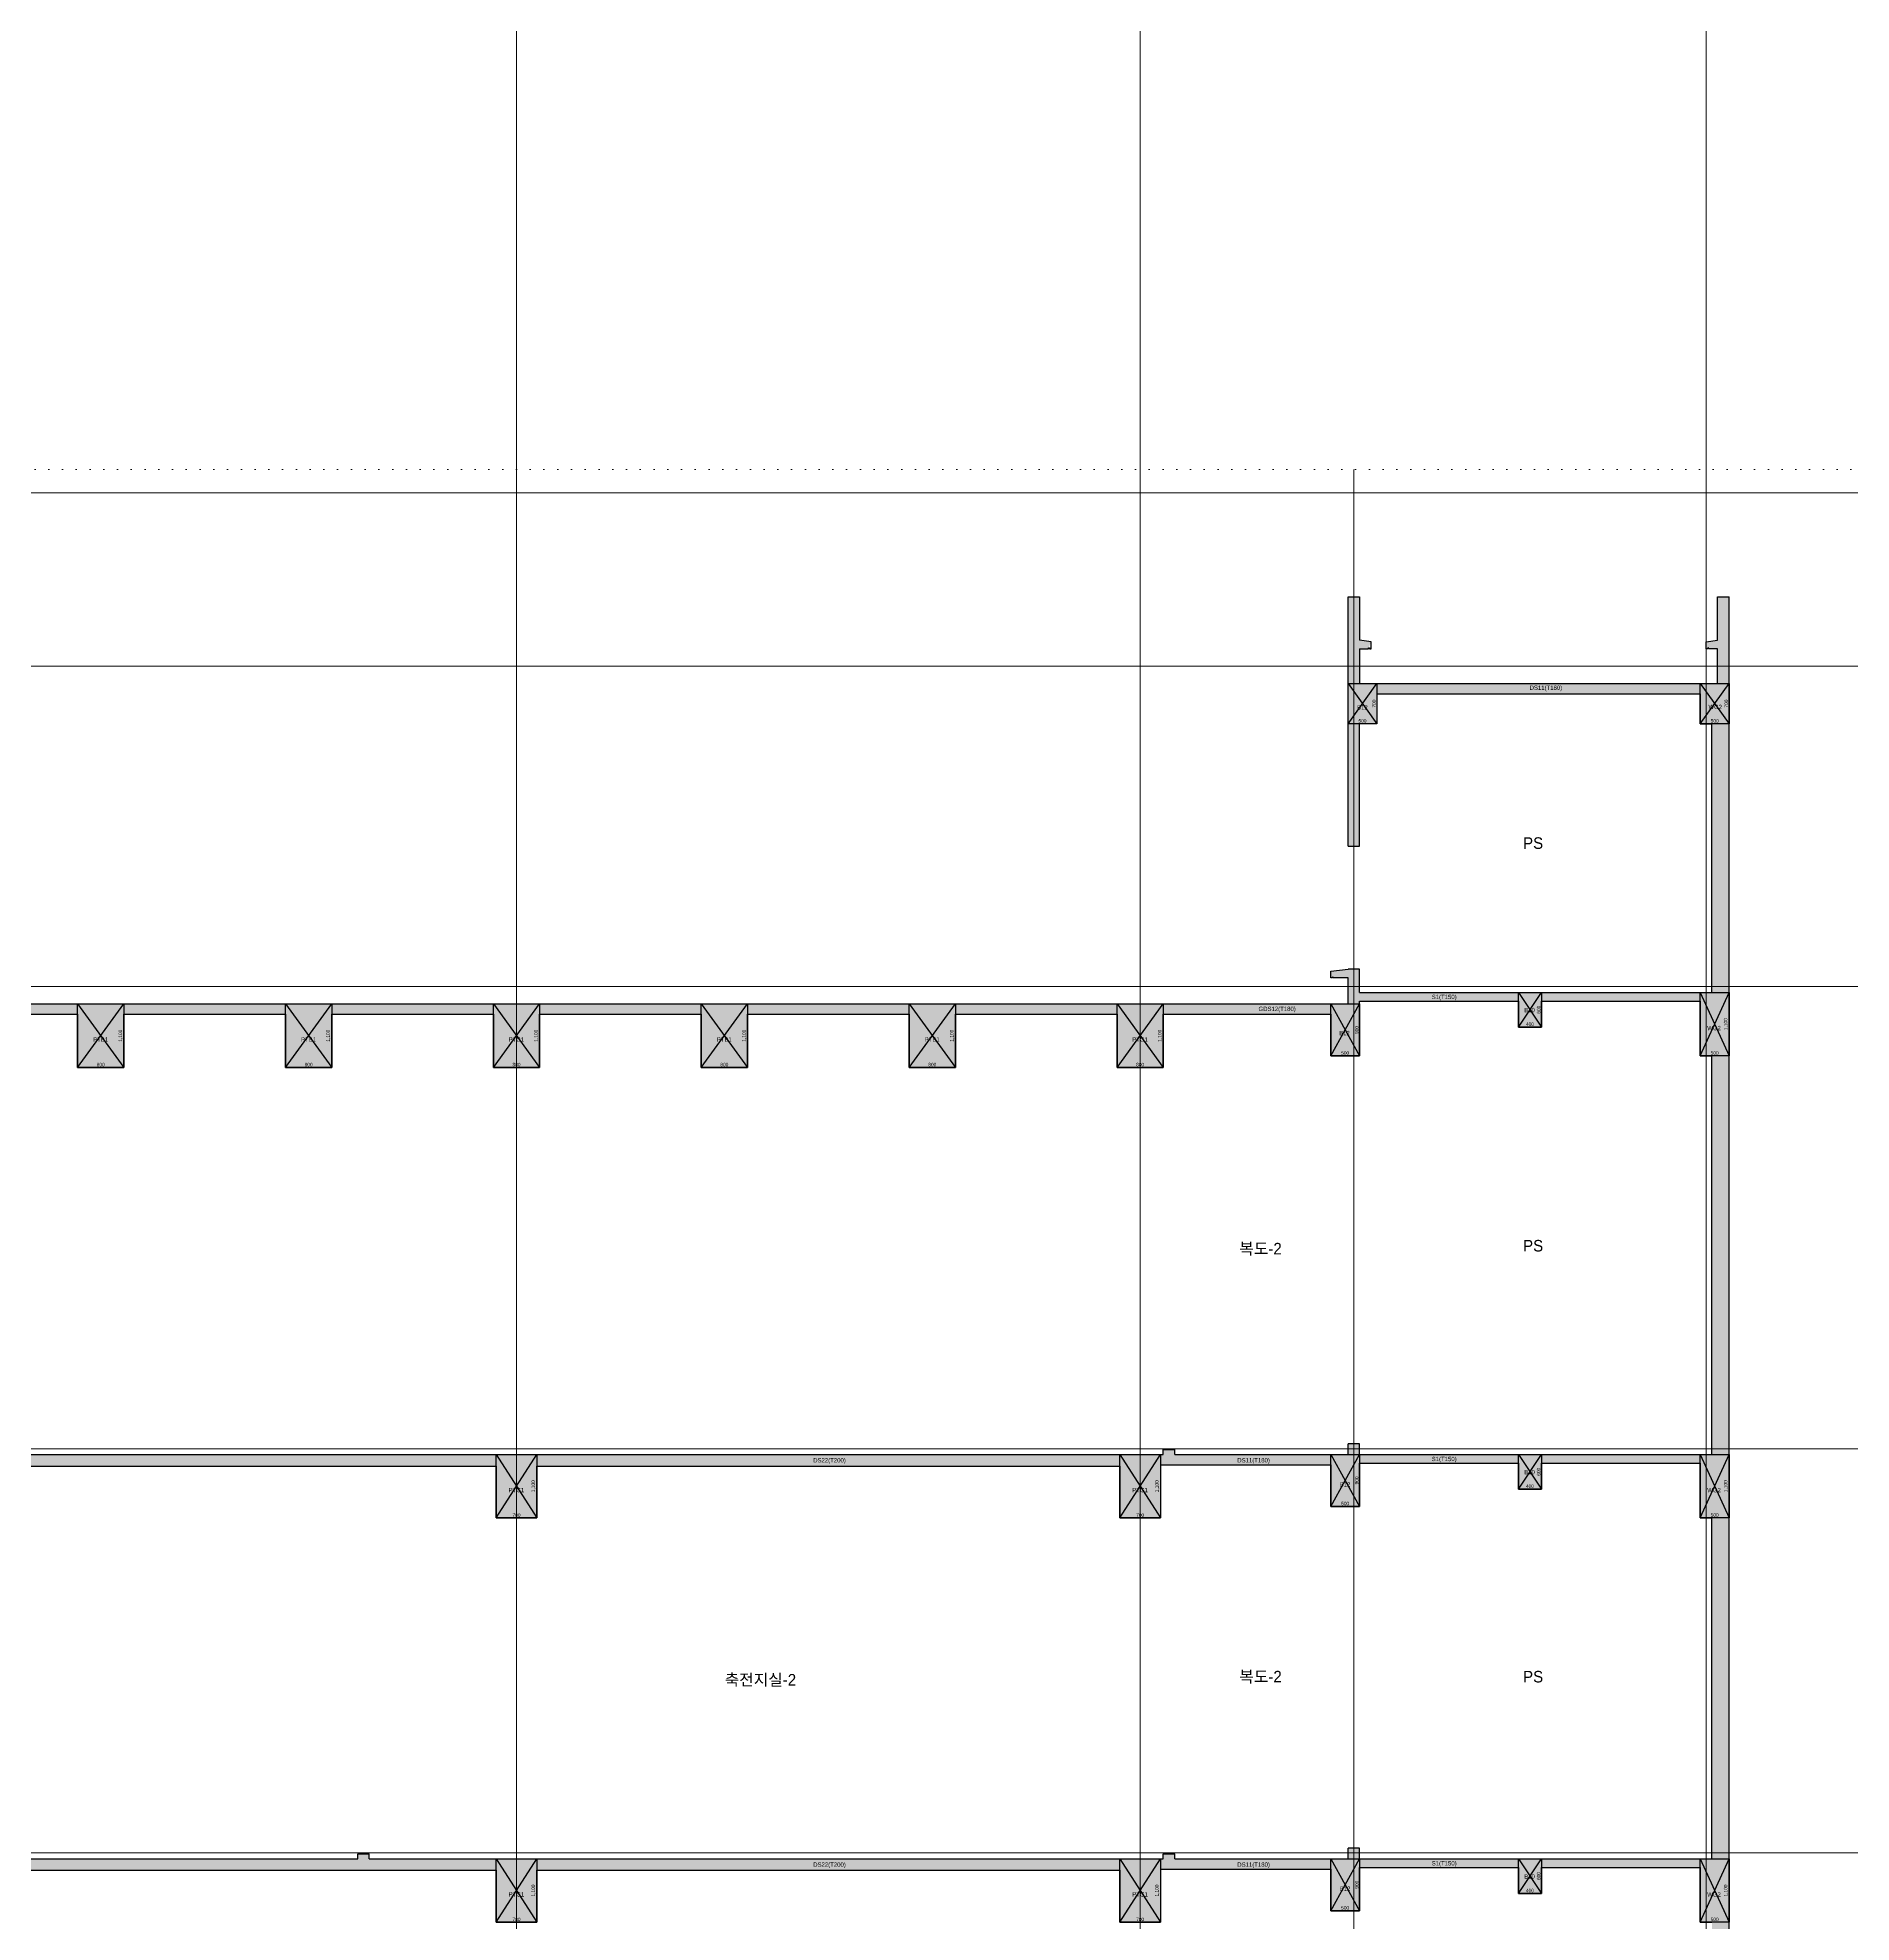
# Model space of a CAD drawing. Header units: millimetres. Extents: x 0 to 841000, y -242618 to -87908.
# Drawn here: x 761669 to 793076, y -177429 to -144801 of the extents above; entities that cross this region are included whole.
import ezdxf
from ezdxf.enums import TextEntityAlignment as Align

# ---------------------------------------------------------------- set-up
doc = ezdxf.new("R2010")
doc.units = ezdxf.units.MM
doc.header["$LTSCALE"] = 250
doc.linetypes.add('DOT', pattern=[6.35, 0, -6.35])
doc.layers.get('Defpoints').update_dxf_attribs({"color": 151})
doc.layers.add('A-CON', color=2, linetype='Continuous')
doc.layers.add('구조SOLID', color=253, linetype='Continuous')
doc.layers.add('AS-HIDLINE', color=205, linetype='Continuous', plot=False)
doc.layers.add('NO-TEXT', color=150, linetype='Continuous', plot=False)
doc.layers.add('CEN', color=1, linetype='Continuous', lineweight=9)
doc.styles.add('Gdim', font='Dotum.ttf')
doc.dimstyles.new('G-Xdim', dxfattribs={"dimscale": 30, "dimtxt": 2, "dimasz": 1, "dimexe": 1.2, "dimexo": 1.2, "dimgap": 0, "dimtad": 1, "dimdec": 1, "dimdsep": 46, "dimlunit": 6, "dimtxsty": 'Gdim', "dimcen": 1, "dimse1": 1, "dimse2": 1, "dimsd1": 1, "dimsd2": 1, "dimclrd": 1, "dimclre": 1, "dimclrt": 256, "dimadec": 0, "dimazin": 0, "dimtfac": 1, "dimtdec": 1, "dimtix": 1, "dimtmove": 2, "dimatfit": 1, "dimfxl": 2, "dimtolj": 1, "dimlwd": -1, "dimlwe": -1, "dimarcsym": 0})

# ---------------------------------------------------------------- blocks, each defined once
blk = doc.blocks.new('*D455')
at = {"layer": 'Defpoints', "color": 0, "linetype": 'Continuous', "transparency": 16777216}
for p in [(-450, -1100), (350, -1080), (350, -1100)]:
    blk.add_point(p, dxfattribs=at)
at = {"layer": 'AS-HIDLINE', "linetype": 'Continuous', "transparency": 16777216, "insert": (-50, -1050), "char_height": 60, "attachment_point": 5, "style": 'Gdim'}
blk.add_mtext('\\A1;800', dxfattribs=at)
blk = doc.blocks.new('*D456')
at = {"layer": 'Defpoints', "color": 0, "linetype": 'Continuous', "transparency": 16777216}
for p in [(350, 0), (330, 0), (350, -1100)]:
    blk.add_point(p, dxfattribs=at)
at = {"layer": 'AS-HIDLINE', "linetype": 'Continuous', "transparency": 16777216, "insert": (294, -550), "char_height": 60, "attachment_point": 5, "rotation": 90, "style": 'Gdim'}
blk.add_mtext('\\A1;1,100', dxfattribs=at)
blk = doc.blocks.new('*D437')
at = {"layer": 'Defpoints', "color": 0, "linetype": 'Continuous', "transparency": 16777216}
for p in [(-450, -1100), (350, -1080), (350, -1100)]:
    blk.add_point(p, dxfattribs=at)
at = {"layer": 'AS-HIDLINE', "linetype": 'Continuous', "transparency": 16777216, "insert": (-50, -1050), "char_height": 60, "attachment_point": 5, "style": 'Gdim'}
blk.add_mtext('\\A1;800', dxfattribs=at)
blk = doc.blocks.new('*D438')
at = {"layer": 'Defpoints', "color": 0, "linetype": 'Continuous', "transparency": 16777216}
for p in [(350, 0), (330, 0), (350, -1100)]:
    blk.add_point(p, dxfattribs=at)
at = {"layer": 'AS-HIDLINE', "linetype": 'Continuous', "transparency": 16777216, "insert": (294, -550), "char_height": 60, "attachment_point": 5, "rotation": 90, "style": 'Gdim'}
blk.add_mtext('\\A1;1,100', dxfattribs=at)
blk = doc.blocks.new('*D439')
at = {"layer": 'Defpoints', "color": 0, "linetype": 'Continuous', "transparency": 16777216}
for p in [(-450, -1100), (350, -1080), (350, -1100)]:
    blk.add_point(p, dxfattribs=at)
at = {"layer": 'AS-HIDLINE', "linetype": 'Continuous', "transparency": 16777216, "insert": (-50, -1050), "char_height": 60, "attachment_point": 5, "style": 'Gdim'}
blk.add_mtext('\\A1;800', dxfattribs=at)
blk = doc.blocks.new('*D440')
at = {"layer": 'Defpoints', "color": 0, "linetype": 'Continuous', "transparency": 16777216}
for p in [(350, 0), (330, 0), (350, -1100)]:
    blk.add_point(p, dxfattribs=at)
at = {"layer": 'AS-HIDLINE', "linetype": 'Continuous', "transparency": 16777216, "insert": (294, -550), "char_height": 60, "attachment_point": 5, "rotation": 90, "style": 'Gdim'}
blk.add_mtext('\\A1;1,100', dxfattribs=at)
blk = doc.blocks.new('*D441')
at = {"layer": 'Defpoints', "color": 0, "linetype": 'Continuous', "transparency": 16777216}
for p in [(-450, -1100), (350, -1080), (350, -1100)]:
    blk.add_point(p, dxfattribs=at)
at = {"layer": 'AS-HIDLINE', "linetype": 'Continuous', "transparency": 16777216, "insert": (-50, -1050), "char_height": 60, "attachment_point": 5, "style": 'Gdim'}
blk.add_mtext('\\A1;800', dxfattribs=at)
blk = doc.blocks.new('*D442')
at = {"layer": 'Defpoints', "color": 0, "linetype": 'Continuous', "transparency": 16777216}
for p in [(350, 0), (330, 0), (350, -1100)]:
    blk.add_point(p, dxfattribs=at)
at = {"layer": 'AS-HIDLINE', "linetype": 'Continuous', "transparency": 16777216, "insert": (294, -550), "char_height": 60, "attachment_point": 5, "rotation": 90, "style": 'Gdim'}
blk.add_mtext('\\A1;1,100', dxfattribs=at)
blk = doc.blocks.new('*D443')
at = {"layer": 'Defpoints', "color": 0, "linetype": 'Continuous', "transparency": 16777216}
for p in [(-450, -1100), (350, -1080), (350, -1100)]:
    blk.add_point(p, dxfattribs=at)
at = {"layer": 'AS-HIDLINE', "linetype": 'Continuous', "transparency": 16777216, "insert": (-50, -1050), "char_height": 60, "attachment_point": 5, "style": 'Gdim'}
blk.add_mtext('\\A1;800', dxfattribs=at)
blk = doc.blocks.new('*D444')
at = {"layer": 'Defpoints', "color": 0, "linetype": 'Continuous', "transparency": 16777216}
for p in [(350, 0), (330, 0), (350, -1100)]:
    blk.add_point(p, dxfattribs=at)
at = {"layer": 'AS-HIDLINE', "linetype": 'Continuous', "transparency": 16777216, "insert": (294, -550), "char_height": 60, "attachment_point": 5, "rotation": 90, "style": 'Gdim'}
blk.add_mtext('\\A1;1,100', dxfattribs=at)
blk = doc.blocks.new('*D433')
at = {"layer": 'Defpoints', "color": 0, "linetype": 'Continuous', "transparency": 16777216}
for p in [(-450, -1100), (350, -1080), (350, -1100)]:
    blk.add_point(p, dxfattribs=at)
at = {"layer": 'AS-HIDLINE', "linetype": 'Continuous', "transparency": 16777216, "insert": (-50, -1050), "char_height": 60, "attachment_point": 5, "style": 'Gdim'}
blk.add_mtext('\\A1;800', dxfattribs=at)
blk = doc.blocks.new('*D434')
at = {"layer": 'Defpoints', "color": 0, "linetype": 'Continuous', "transparency": 16777216}
for p in [(350, 0), (330, 0), (350, -1100)]:
    blk.add_point(p, dxfattribs=at)
at = {"layer": 'AS-HIDLINE', "linetype": 'Continuous', "transparency": 16777216, "insert": (294, -550), "char_height": 60, "attachment_point": 5, "rotation": 90, "style": 'Gdim'}
blk.add_mtext('\\A1;1,100', dxfattribs=at)
blk = doc.blocks.new('*D399')
at = {"layer": 'Defpoints', "color": 0, "linetype": 'Continuous', "transparency": 16777216}
for p in [(-200, -1100), (300, -1080), (300, -1100)]:
    blk.add_point(p, dxfattribs=at)
at = {"layer": 'AS-HIDLINE', "linetype": 'Continuous', "transparency": 16777216, "insert": (50, -1050), "char_height": 60, "attachment_point": 5, "style": 'Gdim'}
blk.add_mtext('\\A1;500', dxfattribs=at)
blk = doc.blocks.new('*D400')
at = {"layer": 'Defpoints', "color": 0, "linetype": 'Continuous', "transparency": 16777216}
for p in [(300, 0), (280, 0), (300, -1100)]:
    blk.add_point(p, dxfattribs=at)
at = {"layer": 'AS-HIDLINE', "linetype": 'Continuous', "transparency": 16777216, "insert": (244, -550), "char_height": 60, "attachment_point": 5, "rotation": 90, "style": 'Gdim'}
blk.add_mtext('\\A1;1,100', dxfattribs=at)
blk = doc.blocks.new('*D401')
at = {"layer": 'Defpoints', "color": 0, "linetype": 'Continuous', "transparency": 16777216}
for p in [(-200, -900), (300, -880), (300, -900)]:
    blk.add_point(p, dxfattribs=at)
at = {"layer": 'AS-HIDLINE', "linetype": 'Continuous', "transparency": 16777216, "insert": (50, -850), "char_height": 60, "attachment_point": 5, "style": 'Gdim'}
blk.add_mtext('\\A1;500', dxfattribs=at)
blk = doc.blocks.new('*D402')
at = {"layer": 'Defpoints', "color": 0, "linetype": 'Continuous', "transparency": 16777216}
for p in [(300, 0), (280, 0), (300, -900)]:
    blk.add_point(p, dxfattribs=at)
at = {"layer": 'AS-HIDLINE', "linetype": 'Continuous', "transparency": 16777216, "insert": (250, -450), "char_height": 60, "attachment_point": 5, "rotation": 90, "style": 'Gdim'}
blk.add_mtext('\\A1;900', dxfattribs=at)
blk = doc.blocks.new('*D419')
at = {"layer": 'Defpoints', "color": 0, "linetype": 'Continuous', "transparency": 16777216}
for p in [(-200, -700), (300, -680), (300, -700)]:
    blk.add_point(p, dxfattribs=at)
at = {"layer": 'AS-HIDLINE', "linetype": 'Continuous', "transparency": 16777216, "insert": (50, -650), "char_height": 60, "attachment_point": 5, "style": 'Gdim'}
blk.add_mtext('\\A1;500', dxfattribs=at)
blk = doc.blocks.new('*D420')
at = {"layer": 'Defpoints', "color": 0, "linetype": 'Continuous', "transparency": 16777216}
for p in [(300, 0), (280, 0), (300, -700)]:
    blk.add_point(p, dxfattribs=at)
at = {"layer": 'AS-HIDLINE', "linetype": 'Continuous', "transparency": 16777216, "insert": (250, -350), "char_height": 60, "attachment_point": 5, "rotation": 90, "style": 'Gdim'}
blk.add_mtext('\\A1;700', dxfattribs=at)
blk = doc.blocks.new('*D397')
at = {"layer": 'Defpoints', "color": 0, "linetype": 'Continuous', "transparency": 16777216}
for p in [(-400, -1100), (300, -1080), (300, -1100)]:
    blk.add_point(p, dxfattribs=at)
at = {"layer": 'AS-HIDLINE', "linetype": 'Continuous', "transparency": 16777216, "insert": (-50, -1050), "char_height": 60, "attachment_point": 5, "style": 'Gdim'}
blk.add_mtext('\\A1;700', dxfattribs=at)
blk = doc.blocks.new('*D398')
at = {"layer": 'Defpoints', "color": 0, "linetype": 'Continuous', "transparency": 16777216}
for p in [(300, 0), (280, 0), (300, -1100)]:
    blk.add_point(p, dxfattribs=at)
at = {"layer": 'AS-HIDLINE', "linetype": 'Continuous', "transparency": 16777216, "insert": (244, -550), "char_height": 60, "attachment_point": 5, "rotation": 90, "style": 'Gdim'}
blk.add_mtext('\\A1;1,100', dxfattribs=at)
blk = doc.blocks.new('*D385')
at = {"layer": 'Defpoints', "color": 0, "linetype": 'Continuous', "transparency": 16777216}
for p in [(-150, -600), (250, -580), (250, -600)]:
    blk.add_point(p, dxfattribs=at)
at = {"layer": 'AS-HIDLINE', "linetype": 'Continuous', "transparency": 16777216, "insert": (50, -550), "char_height": 60, "attachment_point": 5, "style": 'Gdim'}
blk.add_mtext('\\A1;400', dxfattribs=at)
blk = doc.blocks.new('*D386')
at = {"layer": 'Defpoints', "color": 0, "linetype": 'Continuous', "transparency": 16777216}
for p in [(250, 0), (230, 0), (250, -600)]:
    blk.add_point(p, dxfattribs=at)
at = {"layer": 'AS-HIDLINE', "linetype": 'Continuous', "transparency": 16777216, "insert": (200, -300), "char_height": 60, "attachment_point": 5, "rotation": 90, "style": 'Gdim'}
blk.add_mtext('\\A1;600', dxfattribs=at)
blk = doc.blocks.new('*U175')
at = {"layer": 'AS-HIDLINE', "linetype": 'Continuous'}
for p, q in [((-450, -1100), (350, 0)), ((-450, 0), (350, -1100))]:
    blk.add_line(p, q, dxfattribs=at)
blk.add_lwpolyline([(-450, -1100), (-450, 0), (350, 0), (350, -1100)], close=True, dxfattribs=at)
dim = blk.add_linear_dim(base=(330.13, 0), p1=(350, -1100), p2=(350, 0), angle=90, dimstyle='G-Xdim', override={"dimtxsty": 'Gdim'}, dxfattribs=at)
dim.commit()
dim.dimension.update_dxf_attribs({"geometry": '*D456', "text_midpoint": (294.31, -550)})
dim = blk.add_linear_dim(base=(350, -1080.06), p1=(-450, -1100), p2=(350, -1100), dimstyle='G-Xdim', override={"dimtxsty": 'Gdim'}, dxfattribs=at)
dim.commit()
dim.dimension.update_dxf_attribs({"geometry": '*D455', "text_midpoint": (-50, -1050.02)})
blk = doc.blocks.new('*U166')
at = {"layer": 'AS-HIDLINE', "linetype": 'Continuous'}
for p, q in [((-450, -1100), (350, 0)), ((-450, 0), (350, -1100))]:
    blk.add_line(p, q, dxfattribs=at)
blk.add_lwpolyline([(-450, -1100), (-450, 0), (350, 0), (350, -1100)], close=True, dxfattribs=at)
dim = blk.add_linear_dim(base=(330.13, 0), p1=(350, -1100), p2=(350, 0), angle=90, dimstyle='G-Xdim', override={"dimtxsty": 'Gdim'}, dxfattribs=at)
dim.commit()
dim.dimension.update_dxf_attribs({"geometry": '*D438', "text_midpoint": (294.31, -550)})
dim = blk.add_linear_dim(base=(350, -1080.06), p1=(-450, -1100), p2=(350, -1100), dimstyle='G-Xdim', override={"dimtxsty": 'Gdim'}, dxfattribs=at)
dim.commit()
dim.dimension.update_dxf_attribs({"geometry": '*D437', "text_midpoint": (-50, -1050.02)})
blk = doc.blocks.new('*U167')
at = {"layer": 'AS-HIDLINE', "linetype": 'Continuous'}
for p, q in [((-450, -1100), (350, 0)), ((-450, 0), (350, -1100))]:
    blk.add_line(p, q, dxfattribs=at)
blk.add_lwpolyline([(-450, -1100), (-450, 0), (350, 0), (350, -1100)], close=True, dxfattribs=at)
dim = blk.add_linear_dim(base=(330.13, 0), p1=(350, -1100), p2=(350, 0), angle=90, dimstyle='G-Xdim', override={"dimtxsty": 'Gdim'}, dxfattribs=at)
dim.commit()
dim.dimension.update_dxf_attribs({"geometry": '*D440', "text_midpoint": (294.31, -550)})
dim = blk.add_linear_dim(base=(350, -1080.06), p1=(-450, -1100), p2=(350, -1100), dimstyle='G-Xdim', override={"dimtxsty": 'Gdim'}, dxfattribs=at)
dim.commit()
dim.dimension.update_dxf_attribs({"geometry": '*D439', "text_midpoint": (-50, -1050.02)})
blk = doc.blocks.new('*U168')
at = {"layer": 'AS-HIDLINE', "linetype": 'Continuous'}
for p, q in [((-450, -1100), (350, 0)), ((-450, 0), (350, -1100))]:
    blk.add_line(p, q, dxfattribs=at)
blk.add_lwpolyline([(-450, -1100), (-450, 0), (350, 0), (350, -1100)], close=True, dxfattribs=at)
dim = blk.add_linear_dim(base=(330.13, 0), p1=(350, -1100), p2=(350, 0), angle=90, dimstyle='G-Xdim', override={"dimtxsty": 'Gdim'}, dxfattribs=at)
dim.commit()
dim.dimension.update_dxf_attribs({"geometry": '*D442', "text_midpoint": (294.31, -550)})
dim = blk.add_linear_dim(base=(350, -1080.06), p1=(-450, -1100), p2=(350, -1100), dimstyle='G-Xdim', override={"dimtxsty": 'Gdim'}, dxfattribs=at)
dim.commit()
dim.dimension.update_dxf_attribs({"geometry": '*D441', "text_midpoint": (-50, -1050.02)})
blk = doc.blocks.new('*U169')
at = {"layer": 'AS-HIDLINE', "linetype": 'Continuous'}
for p, q in [((-450, -1100), (350, 0)), ((-450, 0), (350, -1100))]:
    blk.add_line(p, q, dxfattribs=at)
blk.add_lwpolyline([(-450, -1100), (-450, 0), (350, 0), (350, -1100)], close=True, dxfattribs=at)
dim = blk.add_linear_dim(base=(330.13, 0), p1=(350, -1100), p2=(350, 0), angle=90, dimstyle='G-Xdim', override={"dimtxsty": 'Gdim'}, dxfattribs=at)
dim.commit()
dim.dimension.update_dxf_attribs({"geometry": '*D444', "text_midpoint": (294.31, -550)})
dim = blk.add_linear_dim(base=(350, -1080.06), p1=(-450, -1100), p2=(350, -1100), dimstyle='G-Xdim', override={"dimtxsty": 'Gdim'}, dxfattribs=at)
dim.commit()
dim.dimension.update_dxf_attribs({"geometry": '*D443', "text_midpoint": (-50, -1050.02)})
blk = doc.blocks.new('*U164')
at = {"layer": 'AS-HIDLINE', "linetype": 'Continuous'}
for p, q in [((-450, -1100), (350, 0)), ((-450, 0), (350, -1100))]:
    blk.add_line(p, q, dxfattribs=at)
blk.add_lwpolyline([(-450, -1100), (-450, 0), (350, 0), (350, -1100)], close=True, dxfattribs=at)
dim = blk.add_linear_dim(base=(330.13, 0), p1=(350, -1100), p2=(350, 0), angle=90, dimstyle='G-Xdim', override={"dimtxsty": 'Gdim'}, dxfattribs=at)
dim.commit()
dim.dimension.update_dxf_attribs({"geometry": '*D434', "text_midpoint": (294.31, -550)})
dim = blk.add_linear_dim(base=(350, -1080.06), p1=(-450, -1100), p2=(350, -1100), dimstyle='G-Xdim', override={"dimtxsty": 'Gdim'}, dxfattribs=at)
dim.commit()
dim.dimension.update_dxf_attribs({"geometry": '*D433', "text_midpoint": (-50, -1050.02)})
blk = doc.blocks.new('*U147')
at = {"layer": 'AS-HIDLINE', "linetype": 'Continuous'}
for p, q in [((-200, -1100), (300, 0)), ((-200, 0), (300, -1100))]:
    blk.add_line(p, q, dxfattribs=at)
blk.add_lwpolyline([(-200, -1100), (-200, 0), (300, 0), (300, -1100)], close=True, dxfattribs=at)
dim = blk.add_linear_dim(base=(280.13, 0), p1=(300, -1100), p2=(300, 0), angle=90, dimstyle='G-Xdim', override={"dimtxsty": 'Gdim'}, dxfattribs=at)
dim.commit()
dim.dimension.update_dxf_attribs({"geometry": '*D400', "text_midpoint": (244.31, -550)})
dim = blk.add_linear_dim(base=(300, -1080.06), p1=(-200, -1100), p2=(300, -1100), dimstyle='G-Xdim', override={"dimtxsty": 'Gdim'}, dxfattribs=at)
dim.commit()
dim.dimension.update_dxf_attribs({"geometry": '*D399', "text_midpoint": (50, -1050.02)})
blk = doc.blocks.new('*U148')
at = {"layer": 'AS-HIDLINE', "linetype": 'Continuous'}
for p, q in [((-200, -900), (300, 0)), ((-200, 0), (300, -900))]:
    blk.add_line(p, q, dxfattribs=at)
blk.add_lwpolyline([(-200, -900), (-200, 0), (300, 0), (300, -900)], close=True, dxfattribs=at)
dim = blk.add_linear_dim(base=(280.13, 0), p1=(300, -900), p2=(300, 0), angle=90, dimstyle='G-Xdim', override={"dimtxsty": 'Gdim'}, dxfattribs=at)
dim.commit()
dim.dimension.update_dxf_attribs({"geometry": '*D402', "text_midpoint": (250.09, -450)})
dim = blk.add_linear_dim(base=(300, -880.06), p1=(-200, -900), p2=(300, -900), dimstyle='G-Xdim', override={"dimtxsty": 'Gdim'}, dxfattribs=at)
dim.commit()
dim.dimension.update_dxf_attribs({"geometry": '*D401', "text_midpoint": (50, -850.02)})
blk = doc.blocks.new('*U157')
at = {"layer": 'AS-HIDLINE', "linetype": 'Continuous'}
for p, q in [((-200, -700), (300, 0)), ((-200, 0), (300, -700))]:
    blk.add_line(p, q, dxfattribs=at)
blk.add_lwpolyline([(-200, -700), (-200, 0), (300, 0), (300, -700)], close=True, dxfattribs=at)
dim = blk.add_linear_dim(base=(280.13, 0), p1=(300, -700), p2=(300, 0), angle=90, dimstyle='G-Xdim', override={"dimtxsty": 'Gdim'}, dxfattribs=at)
dim.commit()
dim.dimension.update_dxf_attribs({"geometry": '*D420', "text_midpoint": (250.09, -350)})
dim = blk.add_linear_dim(base=(300, -680.06), p1=(-200, -700), p2=(300, -700), dimstyle='G-Xdim', override={"dimtxsty": 'Gdim'}, dxfattribs=at)
dim.commit()
dim.dimension.update_dxf_attribs({"geometry": '*D419', "text_midpoint": (50, -650.02)})
blk = doc.blocks.new('*U146')
at = {"layer": 'AS-HIDLINE', "linetype": 'Continuous'}
for p, q in [((-400, -1100), (300, 0)), ((-400, 0), (300, -1100))]:
    blk.add_line(p, q, dxfattribs=at)
blk.add_lwpolyline([(-400, -1100), (-400, 0), (300, 0), (300, -1100)], close=True, dxfattribs=at)
dim = blk.add_linear_dim(base=(280.13, 0), p1=(300, -1100), p2=(300, 0), angle=90, dimstyle='G-Xdim', override={"dimtxsty": 'Gdim'}, dxfattribs=at)
dim.commit()
dim.dimension.update_dxf_attribs({"geometry": '*D398', "text_midpoint": (244.31, -550)})
dim = blk.add_linear_dim(base=(300, -1080.06), p1=(-400, -1100), p2=(300, -1100), dimstyle='G-Xdim', override={"dimtxsty": 'Gdim'}, dxfattribs=at)
dim.commit()
dim.dimension.update_dxf_attribs({"geometry": '*D397', "text_midpoint": (-50, -1050.02)})
blk = doc.blocks.new('*U136')
at = {"layer": 'AS-HIDLINE', "linetype": 'Continuous'}
for p, q in [((-150, -600), (250, 0)), ((-150, 0), (250, -600))]:
    blk.add_line(p, q, dxfattribs=at)
blk.add_lwpolyline([(-150, -600), (-150, 0), (250, 0), (250, -600)], close=True, dxfattribs=at)
dim = blk.add_linear_dim(base=(230.13, 0), p1=(250, -600), p2=(250, 0), angle=90, dimstyle='G-Xdim', override={"dimtxsty": 'Gdim'}, dxfattribs=at)
dim.commit()
dim.dimension.update_dxf_attribs({"geometry": '*D386', "text_midpoint": (200.09, -300)})
dim = blk.add_linear_dim(base=(250, -580.06), p1=(-150, -600), p2=(250, -600), dimstyle='G-Xdim', override={"dimtxsty": 'Gdim'}, dxfattribs=at)
dim.commit()
dim.dimension.update_dxf_attribs({"geometry": '*D385', "text_midpoint": (50, -550.02)})

msp = doc.modelspace()

# ---------------------------------------------------------------- hatches: boundary and pattern name
at = {"layer": '구조SOLID'}
h = msp.add_hatch(color=253, dxfattribs=at)
h.dxf.hatch_style = 1
h.paths.add_polyline_path([(771460.662, -204479.481), (779260.662, -204479.481), (779260.662, -205679.481), (782260.662, -205679.481), (782260.662, -204579.481), (783760.662, -204579.481), (783760.662, -205679.481), (792310.662, -205679.481), (792310.662, -204179.481), (790960.662, -204179.481), (790960.662, -154479.481), (790760.662, -154479.481), (790760.662, -155229.484), (790560.662, -155259.484), (790560.662, -155364.484), (790605.662, -155364.484), (790760.662, -155379.484), (790760.662, -155979.481), (784560.662, -155979.481), (784560.662, -155379.484), (784715.662, -155379.484), (784715.662, -155364.484), (784760.662, -155259.484), (784560.662, -155229.484), (784560.662, -154479.481), (784360.662, -154479.481), (784360.662, -158799.481), (784560.662, -158799.481), (784560.662, -156679.481), (784860.662, -156679.481), (784860.662, -156159.481), (790460.662, -156159.481), (790460.662, -156679.481), (790660.662, -156679.481), (790660.662, -161329.481), (784560.662, -161329.481), (784560.662, -160929.481), (784360.662, -160929.481), (784060.662, -160959.481), (784060.662, -161064.481), (784105.662, -161064.481), (784360.662, -161079.481), (784360.662, -161529.481), (759560.662, -161529.481), (759560.662, -161079.481), (759815.662, -161079.481), (759815.662, -161064.481), (759860.662, -160959.481), (759560.662, -160929.481), (759360.662, -160929.481), (759360.662, -161329.481), (755110.662, -161329.481), (755110.662, -161129.481), (754910.662, -161129.481), (754910.662, -161329.481), (723010.662, -161329.481), (723010.662, -160929.481), (722810.662, -160929.481), (722510.662, -160959.481), (722510.662, -161064.481), (722555.662, -161064.481), (722810.662, -161079.481), (722810.662, -161529.481), (712360.662, -161529.481), (712360.662, -161079.481), (712615.662, -161079.481), (712615.662, -161064.481), (712660.662, -160959.481), (712360.662, -160929.481), (712160.662, -160929.481), (712160.662, -161329.481), (706060.662, -161329.481), (706060.662, -156979.481), (706260.662, -156979.481), (706260.662, -156459.481), (711860.662, -156459.481), (711860.662, -156979.481), (712160.662, -156979.481), (712160.662, -158799.481), (712360.662, -158799.481), (712360.662, -154479.481), (712160.662, -154479.481), (712160.662, -155529.484), (711960.662, -155559.484), (711960.662, -155664.484), (712005.662, -155664.484), (712160.662, -155679.484), (712160.662, -156279.481), (705960.662, -156279.481), (705960.662, -155679.484), (706115.662, -155679.484), (706115.662, -155664.484), (706160.662, -155559.484), (705960.662, -155529.484), (705960.662, -154479.481), (705760.662, -154479.481), (705760.662, -203729.481), (704410.662, -203729.481), (704410.662, -205229.481), (712960.662, -205229.481), (712960.662, -203729.481), (712360.662, -203729.481), (712360.662, -202529.481), (712660.661, -202529.481), (712660.661, -201829.481), (714460.662, -201829.481), (714460.662, -203129.481), (717460.662, -203129.481), (717460.662, -201829.481), (725260.662, -201829.481), (725260.662, -203129.481), (728260.662, -203129.481), (728260.662, -201829.481), (736060.662, -201829.481), (736060.662, -203129.481), (739060.662, -203129.481), (739060.662, -201829.481), (746860.662, -201829.481), (746860.662, -203129.481), (749860.662, -203129.481), (749860.662, -201829.481), (757660.662, -201829.481), (757660.662, -203129.481), (760660.662, -203129.481), (760660.662, -201829.481), (769360.662, -201829.481), (769360.662, -204179.481), (768460.662, -204179.481), (768460.662, -205679.481), (771460.662, -205679.481)])
h.paths.add_polyline_path([(769660.662, -204179.481), (769660.662, -202529.481), (769960.661, -202529.481), (769960.661, -201829.481), (780460.662, -201829.481), (780460.662, -202229.481), (781060.661, -202229.481), (781060.661, -201829.481), (790360.662, -201829.481), (790360.662, -202529.481), (790660.662, -202529.481), (790660.662, -204179.481)], flags=16)
h.paths.add_polyline_path([(769560.662, -201629.481), (769560.662, -201494.481), (769360.662, -201494.481), (769360.662, -201629.481), (722360.662, -201629.481), (722360.662, -201494.481), (722160.662, -201494.481), (722160.662, -201629.481), (715560.662, -201629.481), (715560.662, -201494.481), (715360.662, -201494.481), (715360.662, -201629.481), (712360.662, -201629.481), (712360.662, -201394.481), (712060.662, -201394.481), (712060.662, -203729.481), (706060.662, -203729.481), (706060.662, -202529.481), (706360.661, -202529.481), (706360.661, -201629.481), (706060.662, -201629.481), (706060.662, -193929.481), (706260.662, -193929.481), (706260.662, -192979.481), (708985.662, -192979.481), (708985.662, -193429.481), (709385.662, -193429.481), (709385.662, -192979.481), (712160.662, -192979.481), (712160.662, -193429.481), (712660.662, -193429.481), (712660.662, -193009.481), (715360.662, -193009.481), (715360.662, -195129.481), (716060.662, -195129.481), (716060.662, -194229.481), (715560.662, -194229.481), (715560.662, -193029.481), (726410.662, -193029.481), (726410.662, -193729.481), (727110.662, -193729.481), (727110.662, -193029.481), (737210.662, -193029.481), (737210.662, -193729.481), (737910.662, -193729.481), (737910.662, -193029.481), (748010.662, -193029.481), (748010.662, -193729.481), (748710.662, -193729.481), (748710.662, -193029.481), (758810.662, -193029.481), (758810.662, -193729.481), (759510.662, -193729.481), (759510.662, -193029.481), (769610.662, -193029.481), (769610.662, -193729.481), (770310.662, -193729.481), (770310.662, -193029.481), (781160.662, -193029.481), (781160.662, -194229.481), (780660.662, -194229.481), (780660.662, -195129.481), (781360.662, -195129.481), (781360.662, -193009.481), (784060.662, -193009.481), (784060.662, -193429.481), (784560.662, -193429.481), (784560.662, -192979.481), (787310.662, -192979.481), (787310.662, -193429.481), (787710.662, -193429.481), (787710.662, -192979.481), (790460.662, -192979.481), (790460.662, -193929.481), (790660.662, -193929.481), (790660.662, -201629.481), (784560.662, -201629.481), (784560.662, -201394.481), (784360.662, -201394.481), (784360.662, -201629.481), (781360.662, -201629.481), (781360.662, -201494.481), (781160.662, -201494.481), (781160.662, -201629.481), (774560.662, -201629.481), (774560.662, -201494.481), (774360.662, -201494.481), (774360.662, -201629.481)], flags=16)
h.paths.add_polyline_path([(715560.662, -192829.481), (715560.662, -189529.481), (715860.662, -189529.481), (715860.662, -189129.481), (726510.662, -189129.481), (726510.662, -189529.481), (727010.662, -189529.481), (727010.662, -189129.481), (737310.662, -189129.481), (737310.662, -189529.481), (737810.662, -189529.481), (737810.662, -189129.481), (748110.662, -189129.481), (748110.662, -189529.481), (748610.662, -189529.481), (748610.662, -189129.481), (758910.662, -189129.481), (758910.662, -189529.481), (759410.662, -189529.481), (759410.662, -189129.481), (769710.662, -189129.481), (769710.662, -189529.481), (770210.662, -189529.481), (770210.662, -189129.481), (780860.662, -189129.481), (780860.662, -189529.481), (781160.662, -189529.481), (781160.662, -192829.481)], flags=16)
h.paths.add_polyline_path([(715560.662, -188929.481), (715560.662, -184729.481), (716060.662, -184729.481), (716060.662, -184029.481), (726410.662, -184029.481), (726410.662, -184729.481), (727110.662, -184729.481), (727110.662, -184029.481), (737210.662, -184029.481), (737210.662, -184729.481), (737910.662, -184729.481), (737910.662, -184029.481), (748010.662, -184029.481), (748010.662, -184729.481), (748710.662, -184729.481), (748710.662, -184029.481), (758810.662, -184029.481), (758810.662, -184729.481), (759510.662, -184729.481), (759510.662, -184029.481), (769610.662, -184029.481), (769610.662, -184729.481), (770310.662, -184729.481), (770310.662, -184029.481), (780660.662, -184029.481), (780660.662, -184729.481), (781160.662, -184729.481), (781160.662, -188929.481)], flags=16)
h.paths.add_polyline_path([(781360.662, -192829.481), (781360.662, -184009.481), (784060.662, -184009.481), (784060.662, -184729.481), (784360.66, -184729.481), (784360.66, -190514.484), (784560.66, -190514.484), (784560.66, -183979.481), (787310.662, -183979.481), (787310.662, -184429.481), (787710.662, -184429.481), (787710.662, -183979.481), (790460.662, -183979.481), (790460.662, -184929.481), (790660.662, -184929.481), (790660.662, -192829.481), (784560.662, -192829.481), (784560.662, -192644.481), (784360.662, -192644.481), (784360.662, -192829.481)], flags=16)
h.paths.add_polyline_path([(715560.662, -183829.481), (715560.662, -183744.481), (715360.662, -183744.481), (715360.662, -183829.481), (712360.662, -183829.481), (712360.662, -183644.481), (712160.662, -183644.481), (712160.662, -183829.481), (706060.662, -183829.481), (706060.662, -177429.481), (706260.662, -177429.481), (706260.662, -176479.481), (708985.662, -176479.481), (708985.662, -176929.481), (709385.662, -176929.481), (709385.662, -176479.481), (712160.662, -176479.481), (712160.662, -177229.481), (712660.662, -177229.481), (712660.662, -176509.481), (715610.662, -176509.481), (715610.662, -177429.481), (716310.662, -177429.481), (716310.662, -176529.481), (726410.662, -176529.481), (726410.662, -177429.481), (727110.662, -177429.481), (727110.662, -176529.481), (737210.662, -176529.481), (737210.662, -177429.481), (737910.662, -177429.481), (737910.662, -176529.481), (748010.662, -176529.481), (748010.662, -177429.481), (748710.662, -177429.481), (748710.662, -176529.481), (758810.662, -176529.481), (758810.662, -177429.481), (759510.662, -177429.481), (759510.662, -176529.481), (769610.662, -176529.481), (769610.662, -177429.481), (770310.662, -177429.481), (770310.662, -176529.481), (780410.662, -176529.481), (780410.662, -177429.481), (781110.662, -177429.481), (781110.662, -176509.481), (784060.662, -176509.481), (784060.662, -177229.481), (784560.662, -177229.481), (784560.662, -176479.481), (787310.662, -176479.481), (787310.662, -176929.481), (787710.662, -176929.481), (787710.662, -176479.481), (790460.662, -176479.481), (790460.662, -177429.481), (790660.662, -177429.481), (790660.662, -183829.481), (784560.662, -183829.481), (784560.662, -183644.481), (784360.662, -183644.481), (784360.662, -183829.481), (781360.662, -183829.481), (781360.662, -183744.481), (781160.662, -183744.481), (781160.662, -183829.481)], flags=16)
h.paths.add_polyline_path([(767410.66, -176329.481), (767410.66, -176244.481), (767210.66, -176244.481), (767210.66, -176329.481), (729510.662, -176329.481), (729510.662, -176244.481), (729310.662, -176244.481), (729310.662, -176329.481), (715560.662, -176329.481), (715560.662, -176244.481), (715360.662, -176244.481), (715360.662, -176329.481), (712360.662, -176329.481), (712360.662, -176144.481), (712160.662, -176144.481), (712160.662, -176329.481), (706060.662, -176329.481), (706060.662, -170429.481), (706260.662, -170429.481), (706260.662, -169479.481), (708985.662, -169479.481), (708985.662, -169929.481), (709385.662, -169929.481), (709385.662, -169479.481), (712160.662, -169479.481), (712160.662, -170229.481), (712660.662, -170229.481), (712660.662, -169509.481), (715610.662, -169509.481), (715610.662, -170429.481), (716310.662, -170429.481), (716310.662, -169529.481), (726410.662, -169529.481), (726410.662, -170429.481), (727110.662, -170429.481), (727110.662, -169529.481), (737210.662, -169529.481), (737210.662, -170429.481), (737910.662, -170429.481), (737910.662, -169529.481), (748010.662, -169529.481), (748010.662, -170429.481), (748710.662, -170429.481), (748710.662, -169529.481), (758810.662, -169529.481), (758810.662, -170429.481), (759510.662, -170429.481), (759510.662, -169529.481), (769610.662, -169529.481), (769610.662, -170429.481), (770310.662, -170429.481), (770310.662, -169529.481), (780410.662, -169529.481), (780410.662, -170429.481), (781110.662, -170429.481), (781110.662, -169509.481), (784060.662, -169509.481), (784060.662, -170229.481), (784560.662, -170229.481), (784560.662, -169479.481), (787310.662, -169479.481), (787310.662, -169929.481), (787710.662, -169929.481), (787710.662, -169479.481), (790460.662, -169479.481), (790460.662, -170429.481), (790660.662, -170429.481), (790660.662, -176329.481), (784560.662, -176329.481), (784560.662, -176144.481), (784360.662, -176144.481), (784360.662, -176329.481), (781360.662, -176329.481), (781360.662, -176244.481), (781160.662, -176244.481), (781160.662, -176329.481)], flags=16)
h.paths.add_polyline_path([(715560.662, -169329.481), (715560.662, -169244.481), (715360.662, -169244.481), (715360.662, -169329.481), (712360.662, -169329.481), (712360.662, -169144.481), (712160.662, -169144.481), (712160.662, -169329.481), (706060.662, -169329.481), (706060.662, -162429.481), (706260.662, -162429.481), (706260.662, -161479.481), (708985.662, -161479.481), (708985.662, -161929.481), (709385.662, -161929.481), (709385.662, -161479.481), (712160.662, -161479.481), (712160.662, -162429.481), (712660.662, -162429.481), (712660.662, -161709.481), (715560.662, -161709.481), (715560.662, -162629.481), (716360.662, -162629.481), (716360.662, -161709.481), (719160.662, -161709.481), (719160.662, -162629.481), (719960.662, -162629.481), (719960.662, -161709.481), (722810.662, -161709.481), (722810.662, -162629.481), (723610.662, -162629.481), (723610.662, -161509.481), (726360.662, -161509.481), (726360.662, -162629.481), (727160.662, -162629.481), (727160.662, -161509.481), (729960.662, -161509.481), (729960.662, -162629.481), (730760.662, -162629.481), (730760.662, -161509.481), (733560.662, -161509.481), (733560.662, -162629.481), (734360.662, -162629.481), (734360.662, -161509.481), (737160.662, -161509.481), (737160.662, -162629.481), (737960.662, -162629.481), (737960.662, -161509.481), (740760.662, -161509.481), (740760.662, -162629.481), (741560.662, -162629.481), (741560.662, -161509.481), (744360.662, -161509.481), (744360.662, -162629.481), (745160.662, -162629.481), (745160.662, -161509.481), (747960.662, -161509.481), (747960.662, -162629.481), (748760.662, -162629.481), (748760.662, -161509.481), (751560.662, -161509.481), (751560.662, -162629.481), (752360.662, -162629.481), (752360.662, -161509.481), (755160.662, -161509.481), (755160.662, -162629.481), (755960.662, -162629.481), (755960.662, -161509.481), (758760.662, -161509.481), (758760.662, -162629.481), (759560.662, -162629.481), (759560.662, -161709.481), (762360.662, -161709.481), (762360.662, -162629.481), (763160.662, -162629.481), (763160.662, -161709.481), (765960.662, -161709.481), (765960.662, -162629.481), (766760.662, -162629.481), (766760.662, -161709.481), (769560.662, -161709.481), (769560.662, -162629.481), (770360.662, -162629.481), (770360.662, -161709.481), (773160.662, -161709.481), (773160.662, -162629.481), (773960.662, -162629.481), (773960.662, -161709.481), (776760.662, -161709.481), (776760.662, -162629.481), (777560.662, -162629.481), (777560.662, -161709.481), (780360.662, -161709.481), (780360.662, -162629.481), (781160.662, -162629.481), (781160.662, -161709.481), (784060.662, -161709.481), (784060.662, -162429.481), (784560.662, -162429.481), (784560.662, -161479.481), (787310.662, -161479.481), (787310.662, -161929.481), (787710.662, -161929.481), (787710.662, -161479.481), (790460.662, -161479.481), (790460.662, -162429.481), (790660.662, -162429.481), (790660.662, -169329.481), (784560.662, -169329.481), (784560.662, -169144.481), (784360.662, -169144.481), (784360.662, -169329.481), (781360.662, -169329.481), (781360.662, -169244.481), (781160.662, -169244.481), (781160.662, -169329.481)], flags=16)
h.paths.add_polyline_path([(715360.662, -192829.481), (712360.662, -192829.481), (712360.662, -192644.481), (712160.662, -192644.481), (712160.662, -192829.481), (706060.662, -192829.481), (706060.662, -184929.481), (706260.662, -184929.481), (706260.662, -183979.481), (708985.662, -183979.481), (708985.662, -184429.481), (709385.662, -184429.481), (709385.662, -183979.481), (712160.662, -183979.481), (712160.662, -190514.479), (712360.662, -190514.479), (712360.662, -184729.481), (712660.662, -184729.481), (712660.662, -184009.481), (715360.662, -184009.481)], flags=16)

# ---------------------------------------------------------------- linework, layer by layer
at = {"layer": 'A-CON'}
for p, q in [((784360.662, -158799.481), (784360.662, -154479.481)), ((784360.662, -154479.481), (784560.662, -154479.481)), ((784560.662, -154479.481), (784560.662, -155229.484)), ((790760.662, -154479.481), (790960.662, -154479.481)), ((790760.662, -155229.484), (790760.662, -154479.481)), ((790960.662, -204179.481), (790960.662, -154479.481)), ((784760.662, -155259.484), (784560.662, -155229.484)), ((784760.662, -155379.484), (784760.662, -155259.484)), ((790560.662, -155259.484), (790760.662, -155229.484)), ((790560.662, -155379.484), (790560.662, -155259.484)), ((784560.662, -155379.484), (784560.662, -155979.481)), ((784560.662, -155379.484), (784715.662, -155379.484)), ((784715.662, -155379.484), (784715.662, -155364.484)), ((784715.662, -155364.484), (784730.662, -155364.484)), ((784730.662, -155364.484), (784730.662, -155379.484)), ((784730.662, -155379.484), (784760.662, -155379.484)), ((790590.662, -155379.484), (790560.662, -155379.484)), ((790605.662, -155364.484), (790590.662, -155364.484)), ((790590.662, -155364.484), (790590.662, -155379.484)), ((790605.662, -155379.484), (790605.662, -155364.484)), ((790760.662, -155379.484), (790605.662, -155379.484)), ((790760.662, -155979.481), (790760.662, -155379.484)), ((784560.662, -155979.481), (790760.662, -155979.481)), ((784860.662, -156159.481), (784860.662, -156679.481)), ((784860.662, -156159.481), (790460.662, -156159.481)), ((790460.662, -156159.481), (790460.662, -156679.481)), ((784560.662, -158799.481), (784560.662, -156679.481)), ((784860.662, -156679.481), (784560.662, -156679.481)), ((790460.662, -156679.481), (790660.662, -156679.481)), ((790660.662, -161329.481), (790660.662, -156679.481)), ((784360.662, -158799.481), (784560.662, -158799.481)), ((784060.662, -160959.481), (784360.662, -160929.481)), ((784060.662, -161079.481), (784060.662, -160959.481)), ((784090.662, -161079.481), (784060.662, -161079.481)), ((784105.662, -161064.481), (784090.662, -161064.481)), ((784090.662, -161064.481), (784090.662, -161079.481)), ((784105.662, -161079.481), (784105.662, -161064.481)), ((784360.662, -161079.481), (784105.662, -161079.481)), ((784560.662, -160929.481), (784360.662, -160929.481)), ((784360.662, -161529.481), (784360.662, -161079.481)), ((784560.662, -161329.481), (784560.662, -160929.481)), ((784560.662, -161329.481), (790660.662, -161329.481)), ((784560.662, -162429.481), (784560.662, -161479.481)), ((784560.662, -161479.481), (787310.662, -161479.481)), ((787310.662, -161479.481), (787310.662, -161929.481)), ((787710.662, -161929.481), (787710.662, -161479.481)), ((787710.662, -161479.481), (790460.662, -161479.481)), ((790460.662, -161479.481), (790460.662, -162429.481)), ((759560.662, -161529.481), (784360.662, -161529.481)), ((759560.662, -161709.481), (762360.662, -161709.481)), ((762360.662, -161709.481), (762360.662, -162629.481)), ((763160.662, -161709.481), (765960.662, -161709.481)), ((763160.662, -162629.481), (763160.662, -161709.481)), ((765960.662, -161709.481), (765960.662, -162629.481)), ((766760.662, -161709.481), (769560.662, -161709.481)), ((766760.662, -162629.481), (766760.662, -161709.481)), ((769560.662, -161709.481), (769560.662, -162629.481)), ((770360.662, -161709.481), (773160.662, -161709.481)), ((770360.662, -162629.481), (770360.662, -161709.481)), ((773160.662, -161709.481), (773160.662, -162629.481)), ((773960.662, -161709.481), (776760.662, -161709.481)), ((773960.662, -162629.481), (773960.662, -161709.481)), ((776760.662, -161709.481), (776760.662, -162629.481)), ((777560.662, -161709.481), (780360.662, -161709.481)), ((777560.662, -162629.481), (777560.662, -161709.481)), ((780360.662, -161709.481), (780360.662, -162629.481)), ((781160.662, -161709.481), (784060.662, -161709.481)), ((781160.662, -162629.481), (781160.662, -161709.481)), ((784060.662, -161709.481), (784060.662, -162429.481)), ((787310.662, -161929.481), (787710.662, -161929.481)), ((784060.662, -162429.481), (784560.662, -162429.481)), ((790460.662, -162429.481), (790660.662, -162429.481)), ((790660.662, -169329.481), (790660.662, -162429.481)), ((762360.662, -162629.481), (763160.662, -162629.481)), ((765960.662, -162629.481), (766760.662, -162629.481)), ((769560.662, -162629.481), (770360.662, -162629.481)), ((773160.662, -162629.481), (773960.662, -162629.481)), ((776760.662, -162629.481), (777560.662, -162629.481)), ((780360.662, -162629.481), (781160.662, -162629.481)), ((715560.662, -169329.481), (781160.662, -169329.481)), ((781160.662, -169244.481), (781360.662, -169244.481)), ((781160.662, -169329.481), (781160.662, -169244.481)), ((781360.662, -169329.481), (781360.662, -169244.481)), ((781360.662, -169329.481), (784360.662, -169329.481)), ((784560.662, -169144.481), (784360.662, -169144.481)), ((784360.662, -169329.481), (784360.662, -169144.481)), ((784560.662, -169329.481), (784560.662, -169144.481)), ((784560.662, -169329.481), (790660.662, -169329.481)), ((759510.662, -169529.481), (769610.662, -169529.481)), ((769610.662, -169529.481), (769610.662, -170429.481)), ((770310.662, -170429.481), (770310.662, -169529.481)), ((770310.662, -169529.481), (780410.662, -169529.481)), ((780410.662, -169529.481), (780410.662, -170429.481)), ((781110.662, -169509.481), (784060.662, -169509.481)), ((781110.662, -169509.481), (781110.662, -170429.481)), ((784060.662, -169509.481), (784060.662, -170229.481)), ((784560.662, -170229.481), (784560.662, -169479.481)), ((784560.662, -169479.481), (787310.662, -169479.481)), ((787310.662, -169479.481), (787310.662, -169929.481)), ((787710.662, -169929.481), (787710.662, -169479.481)), ((787710.662, -169479.481), (790460.662, -169479.481)), ((790460.662, -169479.481), (790460.662, -170429.481)), ((787310.662, -169929.481), (787710.662, -169929.481)), ((784060.662, -170229.481), (784560.662, -170229.481)), ((769610.662, -170429.481), (770310.662, -170429.481)), ((780410.662, -170429.481), (781110.662, -170429.481)), ((790460.662, -170429.481), (790660.662, -170429.481)), ((790660.662, -176329.481), (790660.662, -170429.481)), ((784560.662, -176144.481), (784360.662, -176144.481)), ((784360.662, -176329.481), (784360.662, -176144.481)), ((784560.662, -176329.481), (784560.662, -176144.481)), ((729510.662, -176329.481), (767210.66, -176329.481)), ((767210.66, -176244.481), (767410.66, -176244.481)), ((767210.66, -176329.481), (767210.66, -176244.481)), ((767410.66, -176329.481), (767410.66, -176244.481)), ((767410.66, -176329.481), (781160.662, -176329.481)), ((781110.662, -176509.481), (784060.662, -176509.481)), ((781110.662, -176509.481), (781110.662, -177429.481)), ((781160.662, -176244.481), (781360.662, -176244.481)), ((781160.662, -176329.481), (781160.662, -176244.481)), ((781360.662, -176329.481), (781360.662, -176244.481)), ((781360.662, -176329.481), (784360.662, -176329.481)), ((784060.662, -176509.481), (784060.662, -177229.481)), ((784560.662, -176329.481), (790660.662, -176329.481)), ((784560.662, -177229.481), (784560.662, -176479.481)), ((784560.662, -176479.481), (787310.662, -176479.481)), ((787310.662, -176479.481), (787310.662, -176929.481)), ((787710.662, -176929.481), (787710.662, -176479.481)), ((787710.662, -176479.481), (790460.662, -176479.481)), ((790460.662, -176479.481), (790460.662, -177429.481)), ((759510.662, -176529.481), (769610.662, -176529.481)), ((769610.662, -176529.481), (769610.662, -177429.481)), ((770310.662, -177429.481), (770310.662, -176529.481)), ((770310.662, -176529.481), (780410.662, -176529.481)), ((780410.662, -176529.481), (780410.662, -177429.481)), ((787310.662, -176929.481), (787710.662, -176929.481)), ((769610.662, -177429.481), (770310.662, -177429.481)), ((780410.662, -177429.481), (781110.662, -177429.481)), ((784060.662, -177229.481), (784560.662, -177229.481)), ((790460.662, -177429.481), (790660.662, -177429.481))]:
    msp.add_line(p, q, dxfattribs=at)
at = {"layer": 'CEN'}
for p, q in [((769960.662, -131412.587), (769960.662, -213173.996)), ((780760.662, -131412.587), (780760.662, -213173.996)), ((790560.662, -131412.587), (790560.662, -213173.996)), ((784460.662, -152279.481), (784460.662, -206747.319)), ((700160.662, -152679.481), (801382.413, -152679.481)), ((700160.662, -155679.481), (801382.413, -155679.481)), ((700160.662, -161229.481), (801382.413, -161229.481)), ((700160.662, -169229.481), (801382.413, -169229.481)), ((700160.662, -176229.481), (801382.413, -176229.481))]:
    msp.add_line(p, q, dxfattribs=at)
at = {"layer": 'CEN', "color": 11, "linetype": 'DOT', "ltscale": 0.15}
msp.add_line((700160.662, -152279.481), (801382.413, -152279.481), dxfattribs=at)

# ---------------------------------------------------------------- block references
at = {"layer": 'AS-HIDLINE', "linetype": 'Continuous'}
for name, p in [('*U157', (784560.662, -155979.481)), ('*U157', (790660.662, -155979.481)), ('*U136', (787460.662, -161329.481)), ('*U147', (790660.662, -161329.481)), ('*U169', (762810.662, -161529.481)), ('*U168', (766410.662, -161529.481)), ('*U167', (770010.662, -161529.481)), ('*U166', (773610.662, -161529.481)), ('*U175', (777210.662, -161529.481)), ('*U164', (780810.662, -161529.481)), ('*U148', (784260.662, -161529.481)), ('*U146', (770010.662, -169329.481)), ('*U146', (780810.662, -169329.481)), ('*U148', (784260.662, -169329.481)), ('*U136', (787460.662, -169329.481)), ('*U147', (790660.662, -169329.481)), ('*U146', (770010.662, -176329.481)), ('*U146', (780810.662, -176329.481)), ('*U148', (784260.662, -176329.481)), ('*U136', (787460.662, -176329.481)), ('*U147', (790660.662, -176329.481))]:
    msp.add_blockref(name, p, dxfattribs=at)

# ---------------------------------------------------------------- texts
at = {"layer": 'AS-HIDLINE', "color": 1, "linetype": 'Continuous', "style": 'Gdim'}
for s, p in [('DS11(T180)', (787787.102, -156054.573)), ('B10', (787502.803, -161635.417)), ('B10', (787502.803, -169635.417)), ('B10', (787502.803, -176635.417))]:
    msp.add_text(s, height=75, dxfattribs=at).set_placement(p, align=Align.MIDDLE_CENTER)
at = {"layer": 'AS-HIDLINE', "linetype": 'Continuous', "style": 'Gdim'}
for s, p in [('B12', (784609.545, -156397.134)), ('WG2', (790720.143, -156387.63)), ('S1(T150)', (786025.857, -161407.746)), ('GDS12(T180)', (783132.944, -161614.752)), ('PTB1', (762759.545, -162145.557)), ('PTB1', (766359.545, -162145.557)), ('PTG1', (769959.545, -162145.557)), ('PTB1', (773559.545, -162145.557)), ('PTB1', (777159.545, -162145.557)), ('PTG1', (780759.545, -162145.557)), ('B12', (784298.426, -162033.405)), ('WG2', (790698.244, -161947.134)), ('DS22(T200)', (775381.234, -169430.275)), ('DS11(T180)', (782725.464, -169430.275)), ('S1(T150)', (786025.857, -169407.746)), ('PTG1', (769959.545, -169945.557)), ('PTG1', (780759.545, -169945.557)), ('B12', (784309.545, -169847.134)), ('WG2', (790698.244, -169947.134)), ('DS22(T200)', (775381.234, -176430.275)), ('DS11(T180)', (782725.464, -176430.275)), ('S1(T150)', (786025.857, -176407.746)), ('B12', (784309.545, -176847.134)), ('PTG1', (769959.545, -176945.557)), ('PTG1', (780759.545, -176945.557)), ('WG2', (790698.244, -176947.134))]:
    msp.add_text(s, height=75, dxfattribs=at).set_placement(p, align=Align.MIDDLE_CENTER)
at = {"layer": 'NO-TEXT', "style": 'Gdim'}
for s, p in [('PS', (787565.573, -158744.613)), ('복도-2', (782845.505, -165766.952)), ('PS', (787565.573, -165715.45)), ('축전지실-2', (774185.32, -173228.208)), ('복도-2', (782845.505, -173176.706)), ('PS', (787565.573, -173176.706))]:
    msp.add_text(s, height=200, dxfattribs=at).set_placement(p, align=Align.MIDDLE)

doc.saveas('drawing.dxf')
